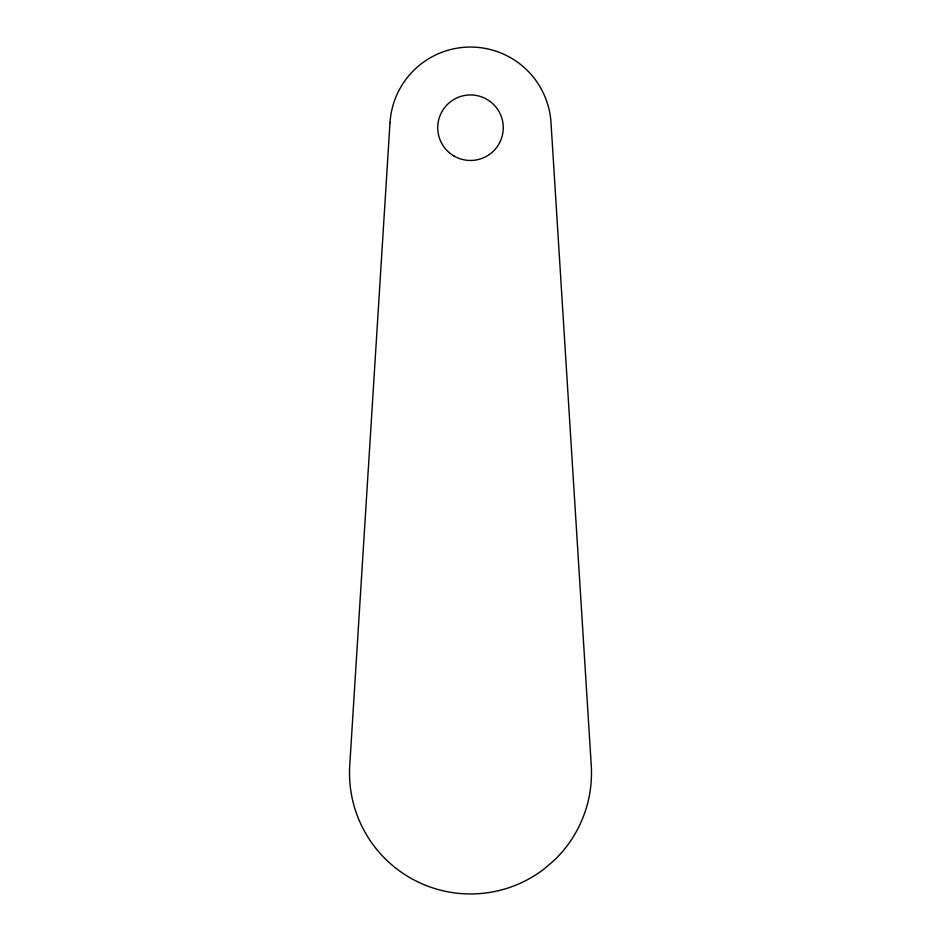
<?xml version="1.0" encoding="UTF-8"?>
<svg xmlns="http://www.w3.org/2000/svg" width="941" height="941" viewBox="0 0 941 941"><rect width="100%" height="100%" fill="white"/><g stroke="black" fill="none" stroke-linecap="round" stroke-linejoin="round"><path stroke-width="1.41" d="M389.997 122.671L349.746 765.398A120.989 120.989 0 0 0 544.039 869.037L554.049 860.474A120.989 120.989 0 0 0 591.254 765.398L551.003 122.671A80.655 80.655 0 0 0 470.5 47.05A80.655 80.655 0 0 0 389.997 122.671M454.115 156.088A32.77 32.77 0 0 0 503.27 127.705A32.77 32.77 0 0 0 454.115 99.334A32.77 32.77 0 0 0 454.115 156.088"/></g></svg>
